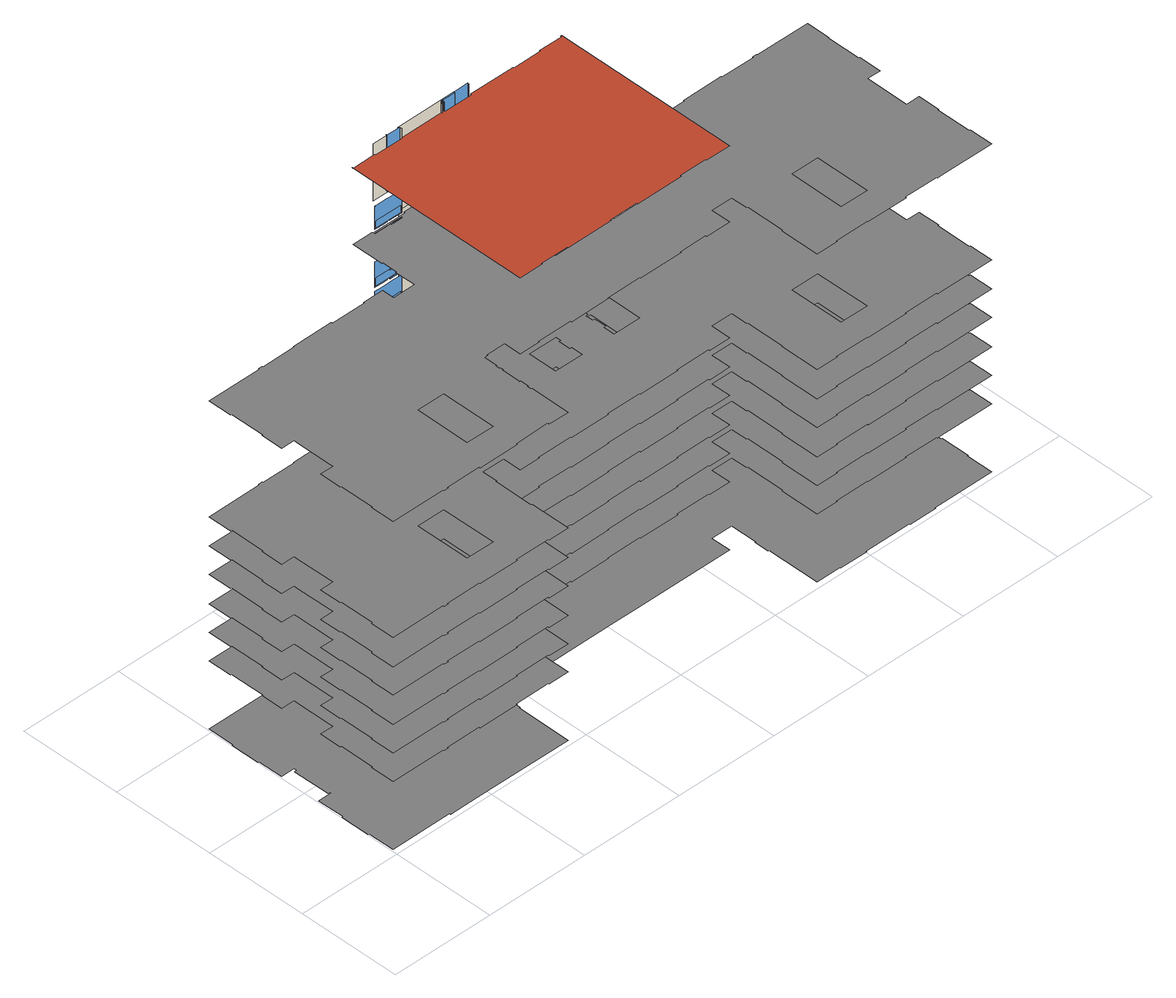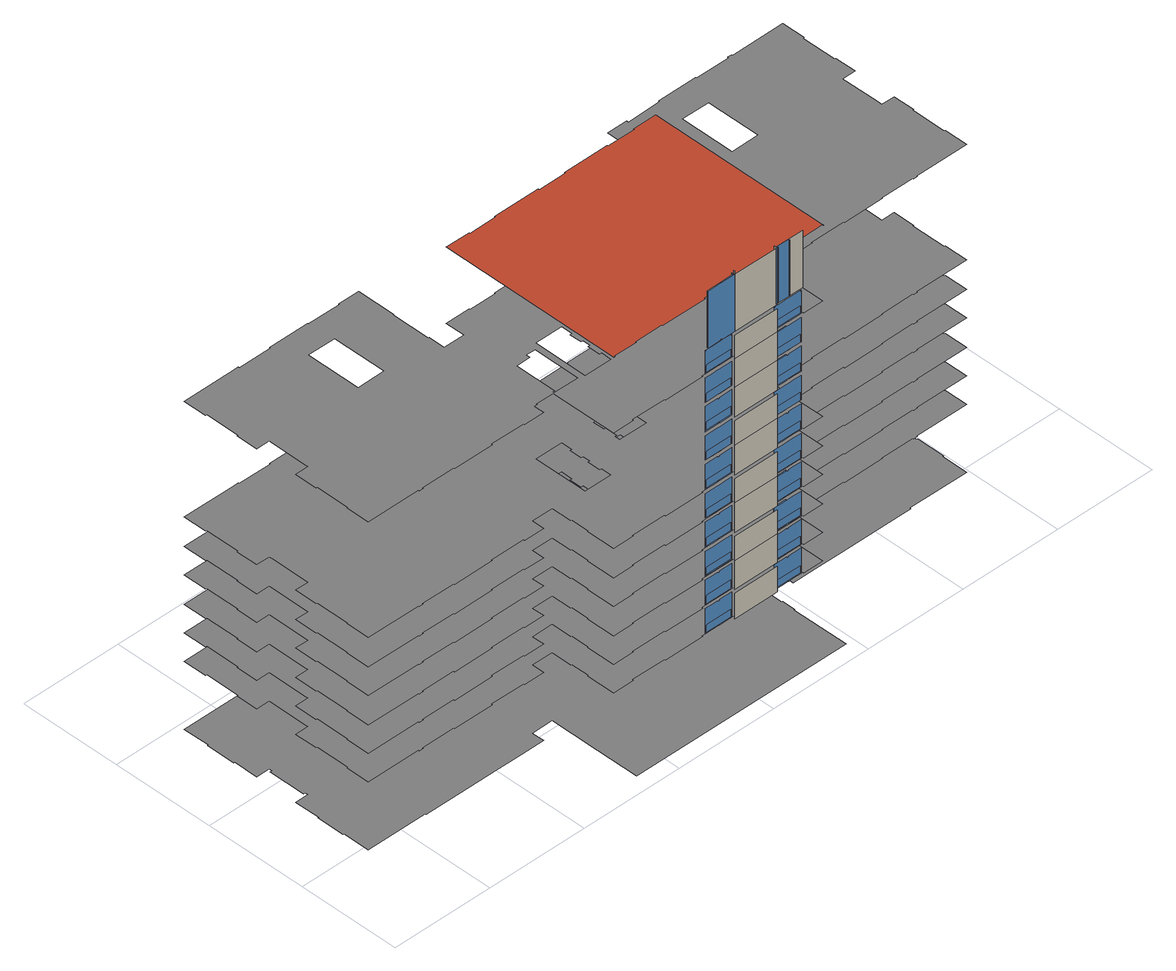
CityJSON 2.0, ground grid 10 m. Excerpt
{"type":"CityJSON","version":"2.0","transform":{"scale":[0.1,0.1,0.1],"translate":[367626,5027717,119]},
"CityObjects":{
"building1":{"type":"Building","attributes":{"name":"GLENGARRY HOUSE"},"geometry":[{"type":"MultiSurface","lod":"3","boundaries":[[[0,1,2,3]],[[4,5,6,7]],[[8,9,10,11]],[[12,13,14,15]],[[16,17,18,19]],[[20,21,22,23]],[[24,25,26,27]],[[28,29,30,31]],[[32,33,34,35]],[[36,37,38,39]],[[40,41,42,43,44,45,46,47,48,49,50,51,52,53,54,55]],[[56,57,58,59,60,61,62,63,64,65,66,67,68,69,70,71,72,73,74,75,76,77,78,79]],[[80,81,82,83,84,85,86,87,88,89,90,91,92,93,94,95]],[[96,97,98,99,100,101,102,103,104,105,106,107,108,109,110,111]],[[112,113,114,115,116,117,118,119,120,121,122,123,124,125,126,127,128,129,130,131,132,133,134,135]],[[136,137,138,139,140,141,142,143,144,145,146,147,148,149,150,151,152,153,154,155]],[[156,157,158,159,160,161,162,163,164,165,166,167,168,169,170,171,172,173,174,175]],[[176,177,178,179,180,181,182,183,184,185,186,187,188,189,190,191,192,193,194,195,196,197,198,199]],[[200,201,202,203,204,205,206,207,208,209,210,211,212,213,214,215,216,217,218,219,220,221,222,223]],[[224,225,226,227,228,229,230,231,232,233,234,235,236,237,238,239,240,239,241,242,241,243,244,245,246,247,248,249]],[[250,251,252,253]],[[254,255,256,257]],[[257,256,253,258,252,259]],[[260,261,262,263,264,265,264,266,267,268,269,270,271,272]],[[273,274,275,276,277,278,279,280,281,282,283,284,285,286,287,288,289,290]],[[291,292,293,294,295,296,297,298,299,300,301,302,303,304,305,306,307,308]],[[309,310,311,312,313,314,315,316,317,318,319,320,321,322,323,324,325]],[[326,327,328,329]],[[252,330,331,253]],[[332,333,334,335,336,337,338,339,340,341,342,343,344,345,346,347,348,349,350,351,352,353,354,355,356,357,358,359,360,361,362,363,364,365,366,367,368,369,370,371,372,373,374,375,376,377,378,379,380,381,382,383,384,385,386,387,388,389,390,391,392,393,394,395,396,397,398,399,400,401,402,403,404,405,406,407,408,409,410,411,412,413,414,415,416,417,418,419,420,421,422,423,424,425,426,427,428,429,430,431,432,433,434,435,436,437,438,439,440,441,442,443,444,445,446,447,448,449,450,451,452,453,454,455,456,457,458,459,460,461,462,463,464,465,466,467],[468,469,470,471],[472,473,474,475],[476,477,478,479,480,481,482,483,484,485,486,487],[488,489,490,491,492,493,494,495,496,497,498,499],[500,501,502,503,504,505,506,507]],[[508,509,510,511,512,513,514,515,516,517,518,519,520,521,522,523,524,525,526,527,528,529,530,531,532,533,534,535,536,537,538,539,540,541,542,543,544,545,546,547,548,549,550,551,552,553,554,555,556,557,558,559,560,561,562,563,564,565,566,567,568,569,570,571,572,573,574,575,576,577,578,579,580,581,582,583,584,585,586,587,588,589,590,591,592,593,594,595,596,597,598,599,600,601,602,603,604,605,606]],[[607,608,609,610,611,612,613,614,615,616,617,618,619,620,621,622,623,624,625,626,627,628,629,630,631,632,633,634,635,636,637,638,639,640,641,642,643,644,645,646,647,648,649,650,651,652,653,654,655,656,657,658,659,660,661,662,663,664,665,666,667,668,669,670,671,672,673,674,675,676,677,678,679,680,681,682,683,684,685,686,687,688,689,690,691,692,693,694,695,696,697,698,699,700,701,702,703,704,705,706,707,708,709,710,711,712,713,714,715,716,717,718,719,720,721,722,723,724,725,726,727,728,729,730,731,732,733],[734,735,736,737],[738,739,740,741],[742,743,744,745,746,747,748,749],[750,751,752,753,754,755,756,757,758,759,760,761]],[[762,763,764,765,766,767,768,769,770,771,772,773,774,775,776,777,778,779,780,781,782,783,784,785,786,787,788,789,790,791,792,793,794,795,796,797,798,799,800,801,802,803,804,805,806,807,808,809,810,811,812,813,814,815,816,817,818,819,820,821,822,823,824,825,826,827,828,829,830,831,832,833,834,835,836,837,838,839,840,841,842,843,844,845,846,847,848,849,850,851,852,853,854,855,856,857,858,859,860,861,862,863,864,865,866,867,868,869,870,871,872,873,874,875,876,877,878,879,880,881,882,883,884,885,886,887,888],[889,890,891,892],[893,894,895,896],[897,898,899,900,901,902,903,904],[905,906,907,908,909,910,911,912,913,914,915,916]],[[917,918,919,920,921,922,923,924,925,926,927,928,929,930,931,932,933,934,935,936,937,938,939,940,941,942,943,944,945,946,947,948,949,950,951,952,953,954,955,956,957,958,959,960,961,962,963,964,965,966,967,968,969,970,971,972,973,974,975,976,977,978,979,980,981,982,983,984,985,986,987,988,989,990,991,992,993,994,995,996,997,998,999,1000,1001,1002,1003,1004,1005,1006,1007,1008,1009,1010,1011,1012,1013,1014,1015,1016,1017,1018,1019,1020,1021,1022,1023,1024,1025,1026,1027,1028,1029,1030,1031,1032,1033,1034,1035,1036,1037,1038,1039,1040,1041,1042,1043],[1044,1045,1046,1047],[1048,1049,1050,1051],[1052,1053,1054,1055,1056,1057,1058,1059],[1060,1061,1062,1063,1064,1065,1066,1067,1068,1069,1070,1071]],[[1072,1073,1074,1075,1076,1077,1078,1079,1080,1081,1082,1083,1084,1085,1086,1087,1088,1089,1090,1091,1092,1093,1094,1095,1096,1097,1098,1099,1100,1101,1102,1103,1104,1105,1106,1107,1108,1109,1110,1111,1112,1113,1114,1115,1116,1117,1118,1119,1120,1121,1122,1123,1124,1125,1126,1127,1128,1129,1130,1131,1132,1133,1134,1135,1136,1137,1138,1139,1140,1141,1142,1143,1144,1145,1146,1147,1148,1149,1150,1151,1152,1153,1154,1155,1156,1157,1158,1159,1160,1161,1162,1163,1164,1165,1166,1167,1168,1169,1170,1171,1172,1173,1174,1175,1176,1177,1178,1179,1180,1181,1182,1183,1184,1185,1186,1187,1188,1189,1190,1191,1192,1193,1194,1195,1196,1197,1198],[1199,1200,1201,1202],[1203,1204,1205,1206],[1207,1208,1209,1210,1211,1212,1213,1214],[1215,1216,1217,1218,1219,1220,1221,1222,1223,1224,1225,1226]],[[1227,1228,1229,1230,1231,1232,1233,1234,1235,1236,1237,1238,1239,1240,1241,1242,1243,1244,1245,1246,1247,1248,1249,1250,1251,1252,1253,1254,1255,1256,1257,1258,1259,1260,1261,1262,1263,1264,1265,1266,1267,1268,1269,1270,1271,1272,1273,1274,1275,1276,1277,1278,1279,1280,1281,1282,1283,1284,1285,1286,1287,1288,1289,1290,1291,1292,1293,1294,1295,1296,1297,1298,1299,1300,1301,1302,1303,1304,1305,1306,1307,1308,1309,1310,1311,1312,1313,1314,1315,1316,1317,1318,1319,1320,1321,1322,1323,1324,1325,1326,1327,1328,1329,1330,1331,1332,1333,1334,1335,1336,1337,1338,1339,1340,1341,1342,1343,1344,1345,1346,1347,1348,1349,1350,1351,1352,1353],[1354,1355,1356,1357],[1358,1359,1360,1361],[1362,1363,1364,1365,1366,1367,1368,1369],[1370,1371,1372,1373,1374,1375,1376,1377,1378,1379,1380,1381]],[[1382,1383,1384,1385,1386,1387,1388,1389,1390,1391,1392,1393,1394,1395,1396,1397,1398,1399,1400,1401,1402,1403,1404,1405,1406,1407,1408,1409,1410,1411,1412,1413,1414,1415,1416,1417,1418,1419,1420,1421,1422,1423,1424,1425,1426,1427,1428,1429,1430,1431,1432,1433,1434,1435,1436,1437,1438,1439,1440,1441,1442,1443,1444,1445,1446,1447,1448,1449,1450,1451,1452,1453,1454,1455,1456,1457,1458,1459,1460,1461,1462,1463,1464,1465,1466,1467,1468,1469,1470,1471,1472,1473,1474,1475,1476,1477,1478,1479,1480,1481,1482,1483,1484,1485,1486,1487,1488,1489,1490,1491,1492,1493,1494,1495,1496,1497,1498,1499,1500,1501,1502,1503,1504,1505,1506,1507,1508],[1509,1510,1511,1512],[1513,1514,1515,1516],[1517,1518,1519,1520,1521,1522,1523,1524],[1525,1526,1527,1528,1529,1530,1531,1532,1533,1534,1535,1536]],[[1537,1538,1539,1540]],[[1541,1542,1543,1544]],[[1545,1546,1547,1548]],[[1549,1550,1551,1552]],[[1553,1554,1555,1556]],[[1557,1558,1559,1560]],[[1554,1561,1562,1555]],[[1550,1563,1564,1551]],[[1546,1565,1566,1547]],[[1542,1567,1568,1543]],[[1567,1569,1570,1568]],[[1571,1572,1573,1574,1575,1576,1577,1578,1579,1580,1581,1582,1583,1584,1585,1586,1587,1588,1589,1590,1591,1592,1593,1594,1595,1596,1597,1598,1599,1600,1601,1602]],[[1603,1604,1605,1606]],[[1607,1608,1609,1610]],[[1611,1538,1607,1612]],[[1538,1537,1610,1607]],[[1613,1614,1615,1616]],[[1617,1618,1619,1620,1621,1622,1621,1623,1624,1625,1626,1627,1628,1629,1630,1631,1632,1633,1634]],[[1635,1615,1616,1636]],[[1612,1607,1636,1635,1637,1610]],[[1638,1639,1636,1635]],[[1640,1641,1642,1643]],[[1644,1645,1646,1647]],[[1648,1649,1650,1651]],[[1652,1653,1654,1655]],[[1656,1657,1658,1659]],[[1660,1661,1662,1663]],[[1664,1665,1666,1667]],[[1668,1669,1670,1671]],[[1672,1673,1674,1675]],[[1676,1677,1678,1679]],[[1680,1681,1682,1683,1684,1685,1686,1687,1688,1689,1690,1691,1692,1693,1694,1695]],[[1696,1697,1698,1699,1700,1701,1702,1703,1704,1705,1706,1707,1708,1709,1710,1711,1712,1713,1714,1715,1716,1717,1718,1719]],[[1720,1721,1722,1723,1724,1725,1726,1727,1728,1729,1730,1731,1732,1733,1734,1735]],[[1736,1737,1738,1739,1740,1741,1742,1743,1744,1745,1746,1747,1748,1749,1750,1751,1752,1753,1754,1755,1756,1757,1758,1759]],[[1760,1761,1762,1763,1764,1765,1766,1767,1768,1769,1770,1771,1772,1773,1774,1775]],[[1776,1777,1778,1779,1780,1781,1782,1783,1784,1785,1786,1787,1788,1789,1790,1791,1792,1793,1794,1795,1796,1797,1798,1799]],[[1800,1801,1802,1803,1804,1805,1806,1807,1808,1809,1810,1811,1812,1813,1814,1815,1816,1817,1818,1819]],[[1820,1821,1822,1823,1824,1825,1826,1827,1828,1829,1830,1831,1832,1833,1834,1835,1836,1837,1838,1839]],[[1840,1841,1842,1843,1844,1845,1846,1847,1848,1849,1850,1851,1852,1853,1854,1855,1856,1857,1858,1859,1860,1861,1862,1863]],[[1864,1865,1866,1867,1868,1869,1870,1871,1872,1873,1874,1875,1876,1877,1878,1879,1880,1879,1881,1882,1881,1883,1884,1885,1886,1887,1888,1889]],[[1607,1610,1890,1891]],[[1537,1892,1638,1893,1894,1895,1896,1897,1898,1639,1538,1611]]],"semantics":{"surfaces":[{"type":"Window"},{"type":"WallSurface"},{"type":"GroundSurface"},{"type":"RoofSurface"}],"values":[0,0,0,0,0,0,0,0,0,0,0,0,0,0,0,0,0,0,0,0,1,0,0,0,0,0,0,0,1,2,2,2,2,2,2,2,2,1,1,1,1,1,1,1,1,1,1,1,3,1,1,0,1,0,0,0,0,0,0,0,0,0,0,0,0,0,0,0,0,0,0,0,0,0,0,0,0,0,1,0]}}]}
},
"vertices":[
[232,259,312],[258,259,312],[258,259,304],[232,259,304],[232,259,284],[258,259,284],[258,259,276],[232,259,276],[232,259,255],[258,259,255],[258,259,247],[232,259,247],[232,259,227],[258,259,227],[258,259,219],[232,259,219],[232,259,198],[258,259,198],[258,259,190],[232,259,190],[232,259,170],[258,259,170],[258,259,162],[232,259,162],[232,259,141],[258,259,141],[258,259,134],[232,259,134],[232,259,113],[258,259,113],[258,259,105],[232,259,105],[232,259,84],[258,259,84],[258,259,77],[232,259,77],[232,259,340],[258,259,340],[258,259,333],[232,259,333],[231,259,304],[238,259,304],[244,259,304],[246,259,304],[252,259,304],[259,259,304],[259,259,312],[259,259,325],[259,259,328],[252,259,328],[246,259,328],[244,259,328],[238,259,328],[231,259,328],[231,259,325],[231,259,312],[231,259,275],[238,259,275],[244,259,275],[244,259,276],[246,259,276],[246,259,275],[252,259,275],[259,259,275],[259,259,276],[259,259,284],[259,259,297],[259,259,299],[259,259,300],[252,259,300],[246,259,300],[246,259,299],[244,259,299],[244,259,300],[238,259,300],[231,259,300],[231,259,299],[231,259,297],[231,259,284],[231,259,276],[238,259,247],[244,259,247],[246,259,247],[252,259,247],[259,259,247],[259,259,255],[259,259,268],[259,259,271],[252,259,271],[246,259,271],[244,259,271],[238,259,271],[231,259,271],[231,259,268],[231,259,255],[231,259,247],[238,259,190],[244,259,190],[246,259,190],[252,259,190],[259,259,190],[259,259,198],[259,259,211],[259,259,214],[252,259,214],[246,259,214],[244,259,214],[238,259,214],[231,259,214],[231,259,211],[231,259,198],[231,259,190],[231,259,162],[231,259,161],[238,259,161],[244,259,161],[244,259,162],[246,259,162],[246,259,161],[252,259,161],[259,259,161],[259,259,162],[259,259,170],[259,259,183],[259,259,185],[259,259,186],[252,259,186],[246,259,186],[246,259,185],[244,259,185],[244,259,186],[238,259,186],[231,259,186],[231,259,185],[231,259,183],[231,259,170],[231,259,133],[238,259,133],[244,259,133],[244,259,134],[246,259,134],[246,259,133],[252,259,133],[259,259,133],[259,259,134],[259,259,142],[259,259,154],[259,259,157],[252,259,157],[246,259,157],[244,259,157],[238,259,157],[231,259,157],[231,259,154],[231,259,142],[231,259,134],[238,259,105],[244,259,105],[246,259,105],[252,259,105],[259,259,105],[259,259,113],[259,259,126],[259,259,128],[259,259,129],[252,259,129],[246,259,129],[246,259,128],[244,259,128],[244,259,129],[238,259,129],[231,259,129],[231,259,128],[231,259,126],[231,259,113],[231,259,105],[231,259,227],[231,259,219],[231,259,218],[238,259,218],[244,259,218],[244,259,219],[246,259,219],[246,259,218],[252,259,218],[259,259,218],[259,259,219],[259,259,227],[259,259,240],[259,259,242],[259,259,243],[252,259,243],[246,259,243],[246,259,242],[244,259,242],[244,259,243],[238,259,243],[231,259,243],[231,259,242],[231,259,240],[231,259,85],[231,259,77],[231,259,76],[238,259,76],[244,259,76],[244,259,77],[246,259,77],[246,259,76],[252,259,76],[259,259,76],[259,259,77],[259,259,85],[259,259,98],[259,259,100],[259,259,101],[252,259,101],[246,259,101],[246,259,100],[244,259,100],[244,259,101],[238,259,101],[231,259,101],[231,259,100],[231,259,98],[231,259,332],[238,259,332],[244,259,332],[244,259,333],[246,259,333],[246,259,332],[252,259,332],[259,259,332],[259,259,333],[259,259,341],[259,259,354],[258,259,354],[258,259,355],[259,259,355],[252,259,355],[246,259,355],[246,259,354],[244,259,355],[244,259,354],[238,259,355],[231,259,355],[232,259,355],[232,259,354],[231,259,354],[231,259,341],[231,259,333],[231,261,415],[231,261,359],[259,261,359],[259,261,415],[246,262,360],[246,262,415],[246,261,415],[246,261,360],[259,261,360],[246,261,359],[259,258,328],[259,258,325],[259,258,312],[259,258,304],[252,258,304],[246,258,304],[258,258,304],[258,258,312],[252,258,312],[246,258,312],[246,258,325],[246,258,328],[252,258,328],[259,258,300],[259,258,299],[259,258,297],[259,258,284],[259,258,276],[259,258,275],[252,258,275],[246,258,275],[246,258,276],[252,258,276],[258,258,276],[258,258,284],[252,258,284],[246,258,284],[246,258,297],[246,258,299],[246,258,300],[252,258,300],[259,258,186],[259,258,185],[259,258,183],[259,258,170],[259,258,162],[259,258,161],[252,258,161],[246,258,161],[246,258,162],[252,258,162],[258,258,162],[258,258,170],[252,258,170],[246,258,170],[246,258,183],[246,258,185],[246,258,186],[252,258,186],[259,258,157],[259,258,154],[259,258,142],[259,258,134],[259,258,133],[252,258,133],[246,258,133],[246,258,134],[252,258,134],[258,258,134],[258,258,141],[252,258,141],[246,258,141],[246,258,142],[246,258,154],[246,258,157],[252,258,157],[258,262,360],[258,262,415],[258,261,415],[258,261,360],[259,259,359],[259,259,415],[15,126,331],[15,123,331],[15,87,331],[15,84,331],[2,84,331],[2,63,331],[3,63,331],[3,29,331],[2,29,331],[2,6,331],[55,6,331],[55,5,331],[59,5,331],[59,6,331],[93,6,331],[93,5,331],[132,5,331],[132,6,331],[166,7,331],[166,5,331],[186,5,331],[186,44,331],[185,44,331],[185,48,331],[186,48,331],[186,56,331],[185,56,331],[185,58,331],[185,75,331],[186,75,331],[186,78,331],[185,78,331],[185,82,331],[186,82,331],[186,95,331],[189,95,331],[189,96,331],[208,96,331],[208,79,331],[228,79,331],[228,80,331],[262,80,331],[262,79,331],[301,79,331],[301,80,331],[335,80,331],[335,79,331],[378,79,331],[378,80,331],[405,80,331],[405,79,331],[429,79,331],[429,98,331],[450,98,331],[450,82,331],[451,82,331],[451,44,331],[450,44,331],[450,6,331],[471,6,331],[471,7,331],[504,7,331],[504,6,331],[544,6,331],[544,7,331],[577,7,331],[577,6,331],[581,6,331],[634,6,331],[634,29,331],[633,29,331],[633,63,331],[634,63,331],[634,84,331],[621,84,331],[621,87,331],[621,123,331],[621,126,331],[634,126,331],[634,148,331],[633,148,331],[633,181,331],[634,181,331],[634,204,331],[581,204,331],[581,205,331],[577,205,331],[577,204,331],[544,204,331],[544,205,331],[504,205,331],[504,204,331],[470,204,331],[470,205,331],[450,205,331],[450,195,331],[447,195,331],[447,194,331],[429,194,331],[429,259,331],[408,259,331],[408,258,331],[374,258,331],[374,259,331],[335,259,331],[335,258,331],[301,258,331],[301,259,331],[262,259,331],[262,258,331],[228,258,331],[228,259,331],[208,259,331],[208,228,331],[209,228,331],[209,213,331],[208,213,331],[208,193,331],[186,193,331],[186,205,331],[166,205,331],[166,204,331],[132,204,331],[132,205,331],[92,205,331],[92,204,331],[59,204,331],[59,205,331],[55,205,331],[55,204,331],[2,204,331],[2,181,331],[3,181,331],[3,147,331],[2,147,331],[2,126,331],[134,86,331],[134,33,331],[107,33,331],[107,86,331],[502,86,331],[529,86,331],[529,33,331],[502,33,331],[336,171,331],[336,166,331],[334,166,331],[334,154,331],[336,154,331],[336,143,331],[308,143,331],[308,171,331],[299,171,331],[299,180,331],[330,180,331],[330,171,331],[370,196,331],[397,196,331],[397,143,331],[370,143,331],[370,154,331],[372,154,331],[372,166,331],[370,166,331],[370,173,331],[372,173,331],[372,186,331],[370,186,331],[403,148,331],[403,194,331],[428,194,331],[428,193,331],[426,193,331],[426,152,331],[412,152,331],[412,148,331],[2,150,8],[2,126,8],[15,126,8],[15,123,8],[13,123,8],[13,87,8],[15,87,8],[15,86,8],[2,86,8],[2,60,8],[1,60,8],[1,32,8],[2,32,8],[2,6,8],[62,6,8],[62,5,8],[90,5,8],[135,5,8],[163,5,8],[186,5,8],[186,58,8],[187,58,8],[187,72,8],[186,72,8],[186,97,8],[208,97,8],[208,79,8],[231,79,8],[259,79,8],[304,79,8],[332,79,8],[378,79,8],[405,79,8],[429,79,8],[429,98,8],[450,98,8],[450,72,8],[449,72,8],[449,58,8],[450,58,8],[450,6,8],[474,6,8],[474,5,8],[501,5,8],[501,6,8],[547,6,8],[547,5,8],[574,5,8],[574,6,8],[634,6,8],[634,32,8],[635,32,8],[635,60,8],[634,60,8],[634,84,8],[621,84,8],[621,87,8],[623,87,8],[623,123,8],[621,123,8],[621,126,8],[634,126,8],[634,151,8],[635,151,8],[635,178,8],[634,178,8],[634,204,8],[574,204,8],[574,205,8],[547,205,8],[501,205,8],[473,205,8],[450,205,8],[450,193,8],[429,193,8],[429,215,8],[429,228,8],[429,284,8],[208,284,8],[208,228,8],[207,228,8],[207,215,8],[208,215,8],[208,193,8],[205,193,8],[205,194,8],[189,194,8],[189,193,8],[186,193,8],[186,205,8],[163,205,8],[135,205,8],[89,205,8],[62,205,8],[62,204,8],[2,204,8],[2,178,8],[1,178,8],[1,150,8],[15,126,75],[15,123,75],[15,87,75],[15,84,75],[2,84,75],[2,63,75],[3,63,75],[3,29,75],[2,29,75],[2,6,75],[55,6,75],[55,5,75],[59,5,75],[59,6,75],[93,6,75],[93,5,75],[132,5,75],[132,6,75],[166,6,75],[166,5,75],[186,5,75],[186,44,75],[185,44,75],[185,82,75],[186,82,75],[186,97,75],[208,97,75],[208,79,75],[228,79,75],[228,80,75],[262,80,75],[262,79,75],[301,79,75],[301,80,75],[335,80,75],[335,79,75],[374,79,75],[374,80,75],[408,80,75],[408,79,75],[429,79,75],[429,98,75],[450,98,75],[450,82,75],[451,82,75],[451,44,75],[450,44,75],[450,6,75],[471,6,75],[471,7,75],[504,7,75],[504,6,75],[544,6,75],[544,7,75],[577,7,75],[577,6,75],[581,6,75],[634,6,75],[634,29,75],[633,29,75],[633,63,75],[634,63,75],[634,84,75],[621,84,75],[621,87,75],[621,123,75],[621,126,75],[634,126,75],[634,148,75],[633,148,75],[633,181,75],[634,181,75],[634,204,75],[581,204,75],[581,205,75],[577,205,75],[577,204,75],[544,204,75],[544,205,75],[504,205,75],[504,204,75],[470,204,75],[470,205,75],[450,205,75],[450,193,75],[429,193,75],[429,213,75],[428,213,75],[428,231,75],[429,231,75],[429,259,75],[408,259,75],[408,258,75],[374,258,75],[374,259,75],[335,259,75],[335,258,75],[301,258,75],[301,259,75],[262,259,75],[262,258,75],[228,258,75],[228,259,75],[208,259,75],[208,228,75],[209,228,75],[209,213,75],[208,213,75],[208,193,75],[186,193,75],[186,205,75],[166,205,75],[166,204,75],[132,204,75],[132,205,75],[92,205,75],[92,204,75],[59,204,75],[59,205,75],[55,205,75],[55,204,75],[2,204,75],[2,181,75],[3,181,75],[3,147,75],[2,147,75],[2,126,75],[134,86,75],[134,33,75],[107,33,75],[107,86,75],[502,86,75],[529,86,75],[529,33,75],[502,33,75],[336,171,75],[336,166,75],[334,166,75],[334,154,75],[336,154,75],[336,143,75],[308,143,75],[308,171,75],[397,196,75],[397,143,75],[370,143,75],[370,154,75],[372,154,75],[372,166,75],[370,166,75],[370,173,75],[372,173,75],[372,186,75],[370,186,75],[370,196,75],[15,126,103],[15,123,103],[15,87,103],[15,84,103],[2,84,103],[2,63,103],[3,63,103],[3,29,103],[2,29,103],[2,6,103],[55,6,103],[55,5,103],[59,5,103],[59,6,103],[93,6,103],[93,5,103],[132,5,103],[132,6,103],[166,6,103],[166,5,103],[186,5,103],[186,44,103],[185,44,103],[185,82,103],[186,82,103],[186,97,103],[208,97,103],[208,79,103],[228,79,103],[228,80,103],[262,80,103],[262,79,103],[301,79,103],[301,80,103],[335,80,103],[335,79,103],[374,79,103],[374,80,103],[408,80,103],[408,79,103],[429,79,103],[429,98,103],[450,98,103],[450,82,103],[451,82,103],[451,44,103],[450,44,103],[450,6,103],[471,6,103],[471,7,103],[504,7,103],[504,6,103],[544,6,103],[544,7,103],[577,7,103],[577,6,103],[581,6,103],[634,6,103],[634,29,103],[633,29,103],[633,63,103],[634,63,103],[634,84,103],[621,84,103],[621,87,103],[621,123,103],[621,126,103],[634,126,103],[634,148,103],[633,148,103],[633,181,103],[634,181,103],[634,204,103],[581,204,103],[581,205,103],[577,205,103],[577,204,103],[544,204,103],[544,205,103],[504,205,103],[504,204,103],[470,204,103],[470,205,103],[450,205,103],[450,193,103],[429,193,103],[429,213,103],[428,213,103],[428,231,103],[429,231,103],[429,259,103],[408,259,103],[408,258,103],[374,258,103],[374,259,103],[335,259,103],[335,258,103],[301,258,103],[301,259,103],[262,259,103],[262,258,103],[228,258,103],[228,259,103],[208,259,103],[208,228,103],[209,228,103],[209,213,103],[208,213,103],[208,193,103],[186,193,103],[186,205,103],[166,205,103],[166,204,103],[132,204,103],[132,205,103],[92,205,103],[92,204,103],[59,204,103],[59,205,103],[55,205,103],[55,204,103],[2,204,103],[2,181,103],[3,181,103],[3,147,103],[2,147,103],[2,126,103],[134,86,103],[134,33,103],[107,33,103],[107,86,103],[502,86,103],[529,86,103],[529,33,103],[502,33,103],[336,171,103],[336,166,103],[334,166,103],[334,154,103],[336,154,103],[336,143,103],[308,143,103],[308,171,103],[397,196,103],[397,143,103],[370,143,103],[370,154,103],[372,154,103],[372,166,103],[370,166,103],[370,173,103],[372,173,103],[372,186,103],[370,186,103],[370,196,103],[15,126,131],[15,123,131],[15,87,131],[15,84,131],[2,84,131],[2,63,131],[3,63,131],[3,29,131],[2,29,131],[2,6,131],[55,6,131],[55,5,131],[59,5,131],[59,6,131],[93,6,131],[93,5,131],[132,5,131],[132,6,131],[166,6,131],[166,5,131],[186,5,131],[186,44,131],[185,44,131],[185,82,131],[186,82,131],[186,97,131],[208,97,131],[208,79,131],[228,79,131],[228,80,131],[262,80,131],[262,79,131],[301,79,131],[301,80,131],[335,80,131],[335,79,131],[374,79,131],[374,80,131],[408,80,131],[408,79,131],[429,79,131],[429,98,131],[450,98,131],[450,82,131],[451,82,131],[451,44,131],[450,44,131],[450,6,131],[471,6,131],[471,7,131],[504,7,131],[504,6,131],[544,6,131],[544,7,131],[577,7,131],[577,6,131],[581,6,131],[634,6,131],[634,29,131],[633,29,131],[633,63,131],[634,63,131],[634,84,131],[621,84,131],[621,87,131],[621,123,131],[621,126,131],[634,126,131],[634,148,131],[633,148,131],[633,181,131],[634,181,131],[634,204,131],[581,204,131],[581,205,131],[577,205,131],[577,204,131],[544,204,131],[544,205,131],[504,205,131],[504,204,131],[470,204,131],[470,205,131],[450,205,131],[450,193,131],[429,193,131],[429,213,131],[428,213,131],[428,231,131],[429,231,131],[429,259,131],[408,259,131],[408,258,131],[374,258,131],[374,259,131],[335,259,131],[335,258,131],[301,258,131],[301,259,131],[262,259,131],[262,258,131],[228,258,131],[228,259,131],[208,259,131],[208,228,131],[209,228,131],[209,213,131],[208,213,131],[208,193,131],[186,193,131],[186,205,131],[166,205,131],[166,204,131],[132,204,131],[132,205,131],[92,205,131],[92,204,131],[59,204,131],[59,205,131],[55,205,131],[55,204,131],[2,204,131],[2,181,131],[3,181,131],[3,147,131],[2,147,131],[2,126,131],[134,86,131],[134,33,131],[107,33,131],[107,86,131],[502,86,131],[529,86,131],[529,33,131],[502,33,131],[336,171,131],[336,166,131],[334,166,131],[334,154,131],[336,154,131],[336,143,131],[308,143,131],[308,171,131],[397,196,131],[397,143,131],[370,143,131],[370,154,131],[372,154,131],[372,166,131],[370,166,131],[370,173,131],[372,173,131],[372,186,131],[370,186,131],[370,196,131],[15,126,160],[15,123,160],[15,87,160],[15,84,160],[2,84,160],[2,63,160],[3,63,160],[3,29,160],[2,29,160],[2,6,160],[55,6,160],[55,5,160],[59,5,160],[59,6,160],[93,6,160],[93,5,160],[132,5,160],[132,6,160],[166,6,160],[166,5,160],[186,5,160],[186,44,160],[185,44,160],[185,82,160],[186,82,160],[186,97,160],[208,97,160],[208,79,160],[228,79,160],[228,80,160],[262,80,160],[262,79,160],[301,79,160],[301,80,160],[335,80,160],[335,79,160],[374,79,160],[374,80,160],[408,80,160],[408,79,160],[429,79,160],[429,98,160],[450,98,160],[450,82,160],[451,82,160],[451,44,160],[450,44,160],[450,6,160],[471,6,160],[471,7,160],[504,7,160],[504,6,160],[544,6,160],[544,7,160],[577,7,160],[577,6,160],[581,6,160],[634,6,160],[634,29,160],[633,29,160],[633,63,160],[634,63,160],[634,84,160],[621,84,160],[621,87,160],[621,123,160],[621,126,160],[634,126,160],[634,148,160],[633,148,160],[633,181,160],[634,181,160],[634,204,160],[581,204,160],[581,205,160],[577,205,160],[577,204,160],[544,204,160],[544,205,160],[504,205,160],[504,204,160],[470,204,160],[470,205,160],[450,205,160],[450,193,160],[429,193,160],[429,213,160],[428,213,160],[428,231,160],[429,231,160],[429,259,160],[408,259,160],[408,258,160],[374,258,160],[374,259,160],[335,259,160],[335,258,160],[301,258,160],[301,259,160],[262,259,160],[262,258,160],[228,258,160],[228,259,160],[208,259,160],[208,228,160],[209,228,160],[209,213,160],[208,213,160],[208,193,160],[186,193,160],[186,205,160],[166,205,160],[166,204,160],[132,204,160],[132,205,160],[92,205,160],[92,204,160],[59,204,160],[59,205,160],[55,205,160],[55,204,160],[2,204,160],[2,181,160],[3,181,160],[3,147,160],[2,147,160],[2,126,160],[134,86,160],[134,33,160],[107,33,160],[107,86,160],[502,86,160],[529,86,160],[529,33,160],[502,33,160],[336,171,160],[336,166,160],[334,166,160],[334,154,160],[336,154,160],[336,143,160],[308,143,160],[308,171,160],[397,196,160],[397,143,160],[370,143,160],[370,154,160],[372,154,160],[372,166,160],[370,166,160],[370,173,160],[372,173,160],[372,186,160],[370,186,160],[370,196,160],[15,126,188],[15,123,188],[15,87,188],[15,84,188],[2,84,188],[2,63,188],[3,63,188],[3,29,188],[2,29,188],[2,6,188],[55,6,188],[55,5,188],[59,5,188],[59,6,188],[93,6,188],[93,5,188],[132,5,188],[132,6,188],[166,6,188],[166,5,188],[186,5,188],[186,44,188],[185,44,188],[185,82,188],[186,82,188],[186,97,188],[208,97,188],[208,79,188],[228,79,188],[228,80,188],[262,80,188],[262,79,188],[301,79,188],[301,80,188],[335,80,188],[335,79,188],[374,79,188],[374,80,188],[408,80,188],[408,79,188],[429,79,188],[429,98,188],[450,98,188],[450,82,188],[451,82,188],[451,44,188],[450,44,188],[450,6,188],[471,6,188],[471,7,188],[504,7,188],[504,6,188],[544,6,188],[544,7,188],[577,7,188],[577,6,188],[581,6,188],[634,6,188],[634,29,188],[633,29,188],[633,63,188],[634,63,188],[634,84,188],[621,84,188],[621,87,188],[621,123,188],[621,126,188],[634,126,188],[634,148,188],[633,148,188],[633,181,188],[634,181,188],[634,204,188],[581,204,188],[581,205,188],[577,205,188],[577,204,188],[544,204,188],[544,205,188],[504,205,188],[504,204,188],[470,204,188],[470,205,188],[450,205,188],[450,193,188],[429,193,188],[429,213,188],[428,213,188],[428,231,188],[429,231,188],[429,259,188],[408,259,188],[408,258,188],[374,258,188],[374,259,188],[335,259,188],[335,258,188],[301,258,188],[301,259,188],[262,259,188],[262,258,188],[228,258,188],[228,259,188],[208,259,188],[208,228,188],[209,228,188],[209,213,188],[208,213,188],[208,193,188],[186,193,188],[186,205,188],[166,205,188],[166,204,188],[132,204,188],[132,205,188],[92,205,188],[92,204,188],[59,204,188],[59,205,188],[55,205,188],[55,204,188],[2,204,188],[2,181,188],[3,181,188],[3,147,188],[2,147,188],[2,126,188],[134,86,188],[134,33,188],[107,33,188],[107,86,188],[502,86,188],[529,86,188],[529,33,188],[502,33,188],[336,171,188],[336,166,188],[334,166,188],[334,154,188],[336,154,188],[336,143,188],[308,143,188],[308,171,188],[397,196,188],[397,143,188],[370,143,188],[370,154,188],[372,154,188],[372,166,188],[370,166,188],[370,173,188],[372,173,188],[372,186,188],[370,186,188],[370,196,188],[15,126,217],[15,123,217],[15,87,217],[15,84,217],[2,84,217],[2,63,217],[3,63,217],[3,29,217],[2,29,217],[2,6,217],[55,6,217],[55,5,217],[59,5,217],[59,6,217],[93,6,217],[93,5,217],[132,5,217],[132,6,217],[166,6,217],[166,5,217],[186,5,217],[186,44,217],[185,44,217],[185,82,217],[186,82,217],[186,97,217],[208,97,217],[208,79,217],[228,79,217],[228,80,217],[262,80,217],[262,79,217],[301,79,217],[301,80,217],[335,80,217],[335,79,217],[374,79,217],[374,80,217],[408,80,217],[408,79,217],[429,79,217],[429,98,217],[450,98,217],[450,82,217],[451,82,217],[451,44,217],[450,44,217],[450,6,217],[471,6,217],[471,7,217],[504,7,217],[504,6,217],[544,6,217],[544,7,217],[577,7,217],[577,6,217],[581,6,217],[634,6,217],[634,29,217],[633,29,217],[633,63,217],[634,63,217],[634,84,217],[621,84,217],[621,87,217],[621,123,217],[621,126,217],[634,126,217],[634,148,217],[633,148,217],[633,181,217],[634,181,217],[634,204,217],[581,204,217],[581,205,217],[577,205,217],[577,204,217],[544,204,217],[544,205,217],[504,205,217],[504,204,217],[470,204,217],[470,205,217],[450,205,217],[450,193,217],[429,193,217],[429,213,217],[428,213,217],[428,231,217],[429,231,217],[429,259,217],[408,259,217],[408,258,217],[374,258,217],[374,259,217],[335,259,217],[335,258,217],[301,258,217],[301,259,217],[262,259,217],[262,258,217],[228,258,217],[228,259,217],[208,259,217],[208,228,217],[209,228,217],[209,213,217],[208,213,217],[208,193,217],[186,193,217],[186,205,217],[166,205,217],[166,204,217],[132,204,217],[132,205,217],[92,205,217],[92,204,217],[59,204,217],[59,205,217],[55,205,217],[55,204,217],[2,204,217],[2,181,217],[3,181,217],[3,147,217],[2,147,217],[2,126,217],[134,86,217],[134,33,217],[107,33,217],[107,86,217],[502,86,217],[529,86,217],[529,33,217],[502,33,217],[336,171,217],[336,166,217],[334,166,217],[334,154,217],[336,154,217],[336,143,217],[308,143,217],[308,171,217],[397,196,217],[397,143,217],[370,143,217],[370,154,217],[372,154,217],[372,166,217],[370,166,217],[370,173,217],[372,173,217],[372,186,217],[370,186,217],[370,196,217],[304,262,359],[304,262,415],[259,262,415],[259,262,359],[304,262,275],[304,262,304],[259,262,304],[259,262,275],[304,262,218],[304,262,247],[259,262,247],[259,262,218],[304,262,161],[304,262,190],[259,262,190],[259,262,161],[304,262,105],[304,262,133],[259,262,133],[259,262,105],[304,262,76],[304,262,101],[259,262,101],[259,262,76],[304,262,157],[259,262,157],[304,262,214],[259,262,214],[304,262,271],[259,262,271],[304,262,332],[259,262,332],[304,262,355],[259,262,355],[208,260,406],[208,259,406],[231,259,406],[231,258,406],[259,258,406],[259,259,406],[304,259,406],[304,258,406],[332,258,406],[332,259,406],[377,259,406],[377,258,406],[405,258,406],[405,259,406],[428,259,406],[428,260,406],[429,260,406],[429,79,406],[428,79,406],[405,79,406],[405,80,406],[378,80,406],[378,79,406],[332,79,406],[332,80,406],[304,80,406],[304,79,406],[259,79,406],[259,80,406],[231,80,406],[231,79,406],[208,79,406],[301,259,359],[301,259,415],[301,258,415],[301,258,359],[304,261,415],[304,259,415],[304,259,359],[304,261,359],[304,262,360],[304,261,360],[305,262,415],[305,262,360],[305,261,360],[305,261,415],[305,258,354],[310,258,354],[311,258,354],[311,258,341],[317,258,341],[317,258,354],[317,258,340],[311,258,340],[305,258,340],[305,258,333],[311,258,333],[317,258,333],[317,258,332],[311,258,332],[304,258,332],[304,258,333],[304,258,341],[304,258,354],[317,261,360],[317,261,415],[317,261,359],[317,262,360],[317,262,415],[305,259,312],[331,259,312],[331,259,304],[305,259,304],[305,259,284],[331,259,284],[331,259,276],[305,259,276],[305,259,255],[331,259,255],[331,259,247],[305,259,247],[305,259,227],[331,259,227],[331,259,219],[305,259,219],[305,259,198],[331,259,198],[331,259,190],[305,259,190],[305,259,170],[331,259,170],[331,259,162],[305,259,162],[305,259,141],[331,259,141],[331,259,134],[305,259,134],[305,259,113],[331,259,113],[331,259,105],[305,259,105],[305,259,84],[331,259,84],[331,259,77],[305,259,77],[305,259,340],[331,259,340],[331,259,333],[305,259,333],[304,259,304],[311,259,304],[317,259,304],[319,259,304],[325,259,304],[332,259,304],[332,259,312],[332,259,325],[332,259,328],[325,259,328],[319,259,328],[317,259,328],[311,259,328],[304,259,328],[304,259,325],[304,259,312],[304,259,275],[311,259,275],[317,259,275],[317,259,276],[319,259,276],[319,259,275],[325,259,275],[332,259,275],[332,259,276],[332,259,284],[332,259,297],[332,259,299],[332,259,300],[325,259,300],[319,259,300],[319,259,299],[317,259,299],[317,259,300],[311,259,300],[304,259,300],[304,259,299],[304,259,297],[304,259,284],[304,259,276],[311,259,247],[317,259,247],[319,259,247],[325,259,247],[332,259,247],[332,259,255],[332,259,268],[332,259,271],[325,259,271],[319,259,271],[317,259,271],[311,259,271],[304,259,271],[304,259,268],[304,259,255],[304,259,247],[304,259,227],[304,259,219],[304,259,218],[311,259,218],[317,259,218],[317,259,219],[319,259,219],[319,259,218],[325,259,218],[332,259,218],[332,259,219],[332,259,227],[332,259,240],[332,259,242],[332,259,243],[325,259,243],[319,259,243],[319,259,242],[317,259,242],[317,259,243],[311,259,243],[304,259,243],[304,259,242],[304,259,240],[311,259,190],[317,259,190],[319,259,190],[325,259,190],[332,259,190],[332,259,198],[332,259,211],[332,259,214],[325,259,214],[319,259,214],[317,259,214],[311,259,214],[304,259,214],[304,259,211],[304,259,198],[304,259,190],[304,259,162],[304,259,161],[311,259,161],[317,259,161],[317,259,162],[319,259,162],[319,259,161],[325,259,161],[332,259,161],[332,259,162],[332,259,170],[332,259,183],[332,259,185],[332,259,186],[325,259,186],[319,259,186],[319,259,185],[317,259,185],[317,259,186],[311,259,186],[304,259,186],[304,259,185],[304,259,183],[304,259,170],[304,259,133],[311,259,133],[317,259,133],[317,259,134],[319,259,134],[319,259,133],[325,259,133],[332,259,133],[332,259,134],[332,259,142],[332,259,154],[332,259,157],[325,259,157],[319,259,157],[317,259,157],[311,259,157],[304,259,157],[304,259,154],[304,259,142],[304,259,134],[311,259,105],[317,259,105],[319,259,105],[325,259,105],[332,259,105],[332,259,113],[332,259,126],[332,259,128],[332,259,129],[325,259,129],[319,259,129],[319,259,128],[317,259,128],[317,259,129],[311,259,129],[304,259,129],[304,259,128],[304,259,126],[304,259,113],[304,259,105],[304,259,85],[304,259,77],[304,259,76],[311,259,76],[317,259,76],[317,259,77],[319,259,77],[319,259,76],[325,259,76],[332,259,76],[332,259,77],[332,259,85],[332,259,98],[332,259,100],[332,259,101],[325,259,101],[319,259,101],[319,259,100],[317,259,100],[317,259,101],[311,259,101],[304,259,101],[304,259,100],[304,259,98],[304,259,332],[311,259,332],[317,259,332],[317,259,333],[319,259,333],[319,259,332],[325,259,332],[332,259,332],[332,259,333],[332,259,341],[332,259,354],[331,259,354],[331,259,355],[332,259,355],[325,259,355],[319,259,355],[319,259,354],[317,259,355],[317,259,354],[311,259,355],[304,259,355],[305,259,355],[305,259,354],[304,259,354],[304,259,341],[304,259,333],[332,261,359],[332,261,415],[317,262,359],[319,262,360],[319,262,359],[332,262,359],[332,262,360],[332,262,415],[319,262,415]
]}
